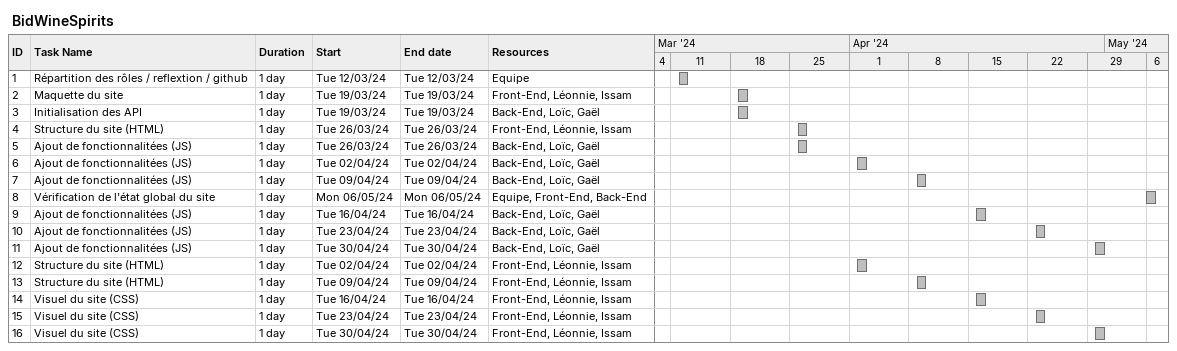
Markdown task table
BidWineSpirits

| ID | Task | Duration | Start | Finish | Resources |
|---|---|---|---|---|---|
| 1 | Répartition des rôles / reflextion / github | 1d | 2024-03-12 | 2024-03-12 | Equipe |
| 2 | Maquette du site | 1d | 2024-03-19 | 2024-03-19 | Front-End, Léonnie, Issam |
| 3 | Initialisation des API | 1d | 2024-03-19 | 2024-03-19 | Back-End, Loïc, Gaël |
| 4 | Structure du site (HTML) | 1d | 2024-03-26 | 2024-03-26 | Front-End, Léonnie, Issam |
| 5 | Ajout de fonctionnalitées (JS) | 1d | 2024-03-26 | 2024-03-26 | Back-End, Loïc, Gaël |
| 6 | Ajout de fonctionnalitées (JS) | 1d | 2024-04-02 | 2024-04-02 | Back-End, Loïc, Gaël |
| 7 | Ajout de fonctionnalitées (JS) | 1d | 2024-04-09 | 2024-04-09 | Back-End, Loïc, Gaël |
| 8 | Vérification de l'état global du site | 1d | 2024-05-06 | 2024-05-06 | Equipe, Front-End, Back-End |
| 9 | Ajout de fonctionnalitées (JS) | 1d | 2024-04-16 | 2024-04-16 | Back-End, Loïc, Gaël |
| 10 | Ajout de fonctionnalitées (JS) | 1d | 2024-04-23 | 2024-04-23 | Back-End, Loïc, Gaël |
| 11 | Ajout de fonctionnalitées (JS) | 1d | 2024-04-30 | 2024-04-30 | Back-End, Loïc, Gaël |
| 12 | Structure du site (HTML) | 1d | 2024-04-02 | 2024-04-02 | Front-End, Léonnie, Issam |
| 13 | Structure du site (HTML) | 1d | 2024-04-09 | 2024-04-09 | Front-End, Léonnie, Issam |
| 14 | Visuel du site (CSS) | 1d | 2024-04-16 | 2024-04-16 | Front-End, Léonnie, Issam |
| 15 | Visuel du site (CSS) | 1d | 2024-04-23 | 2024-04-23 | Front-End, Léonnie, Issam |
| 16 | Visuel du site (CSS) | 1d | 2024-04-30 | 2024-04-30 | Front-End, Léonnie, Issam |
